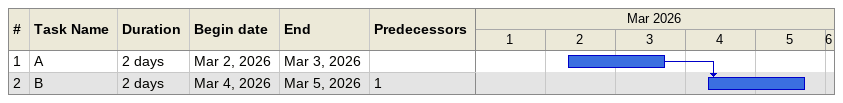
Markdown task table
| ID | Task | Duration | Start | Finish | Predecessors |
|---|---|---|---|---|---|
| 1 | A | 2d | 2026-03-02 | 2026-03-03 |  |
| 2 | B | 2d | 2026-03-04 | 2026-03-05 | 1 |
